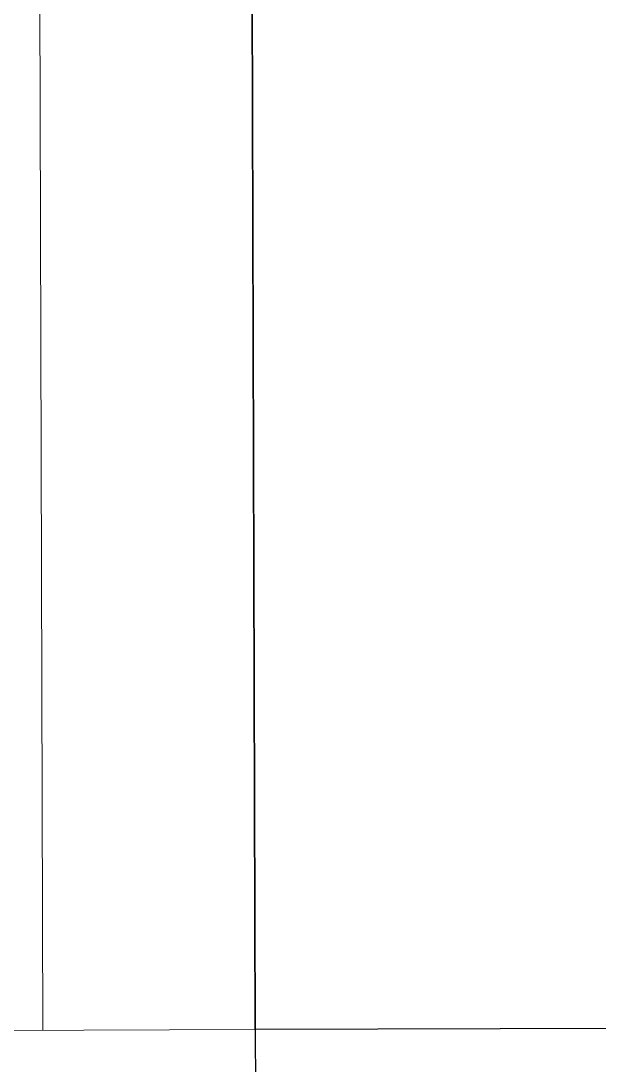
# Model space of a CAD drawing. Header units: millimetres. Extents: x -13069 to 207500, y -71366 to 56785.
# Drawn here: x 48723 to 48777.4, y 11924.2 to 12022.4 of the extents above; entities that cross this region are included whole.
import ezdxf

# ---------------------------------------------------------------- set-up
doc = ezdxf.new("R2010")
doc.units = ezdxf.units.MM
for name, color, linetype, lineweight in [('Стены внутренние', 7, 'Continuous', 18), ('Стены несущие', 7, 'Continuous', 30), ('Стены отделка', 7, 'Continuous', 30), ('Стены штриховка', 7, 'Continuous', 9)]:
    doc.layers.add(name, color=color, linetype=linetype, lineweight=lineweight)

msp = doc.modelspace()

# ---------------------------------------------------------------- linework, layer by layer
at = {"layer": 'Стены внутренние'}
for p, q in [((48745.057, 11927.572), (48748.194, 10897.576)), ((48748.214, 10897.576), (48745.087, 11927.572))]:
    msp.add_line(p, q, dxfattribs=at)
at = {"layer": 'Стены несущие'}
for p, q in [((48745.057, 11927.572), (48743.962, 12286.921)), ((49185.055, 11928.912), (48745.057, 11927.572))]:
    msp.add_line(p, q, dxfattribs=at)
at = {"layer": 'Стены отделка', "lineweight": 9}
for p, q in [((48743.996, 12286.996), (48745.087, 11927.572)), ((48745.057, 11927.572), (48713.087, 11927.474))]:
    msp.add_line(p, q, dxfattribs=at)
at = {"layer": 'Стены штриховка'}
msp.add_line((48724.032, 12274.921), (48725.087, 11927.511), dxfattribs=at)

doc.saveas('drawing.dxf')
